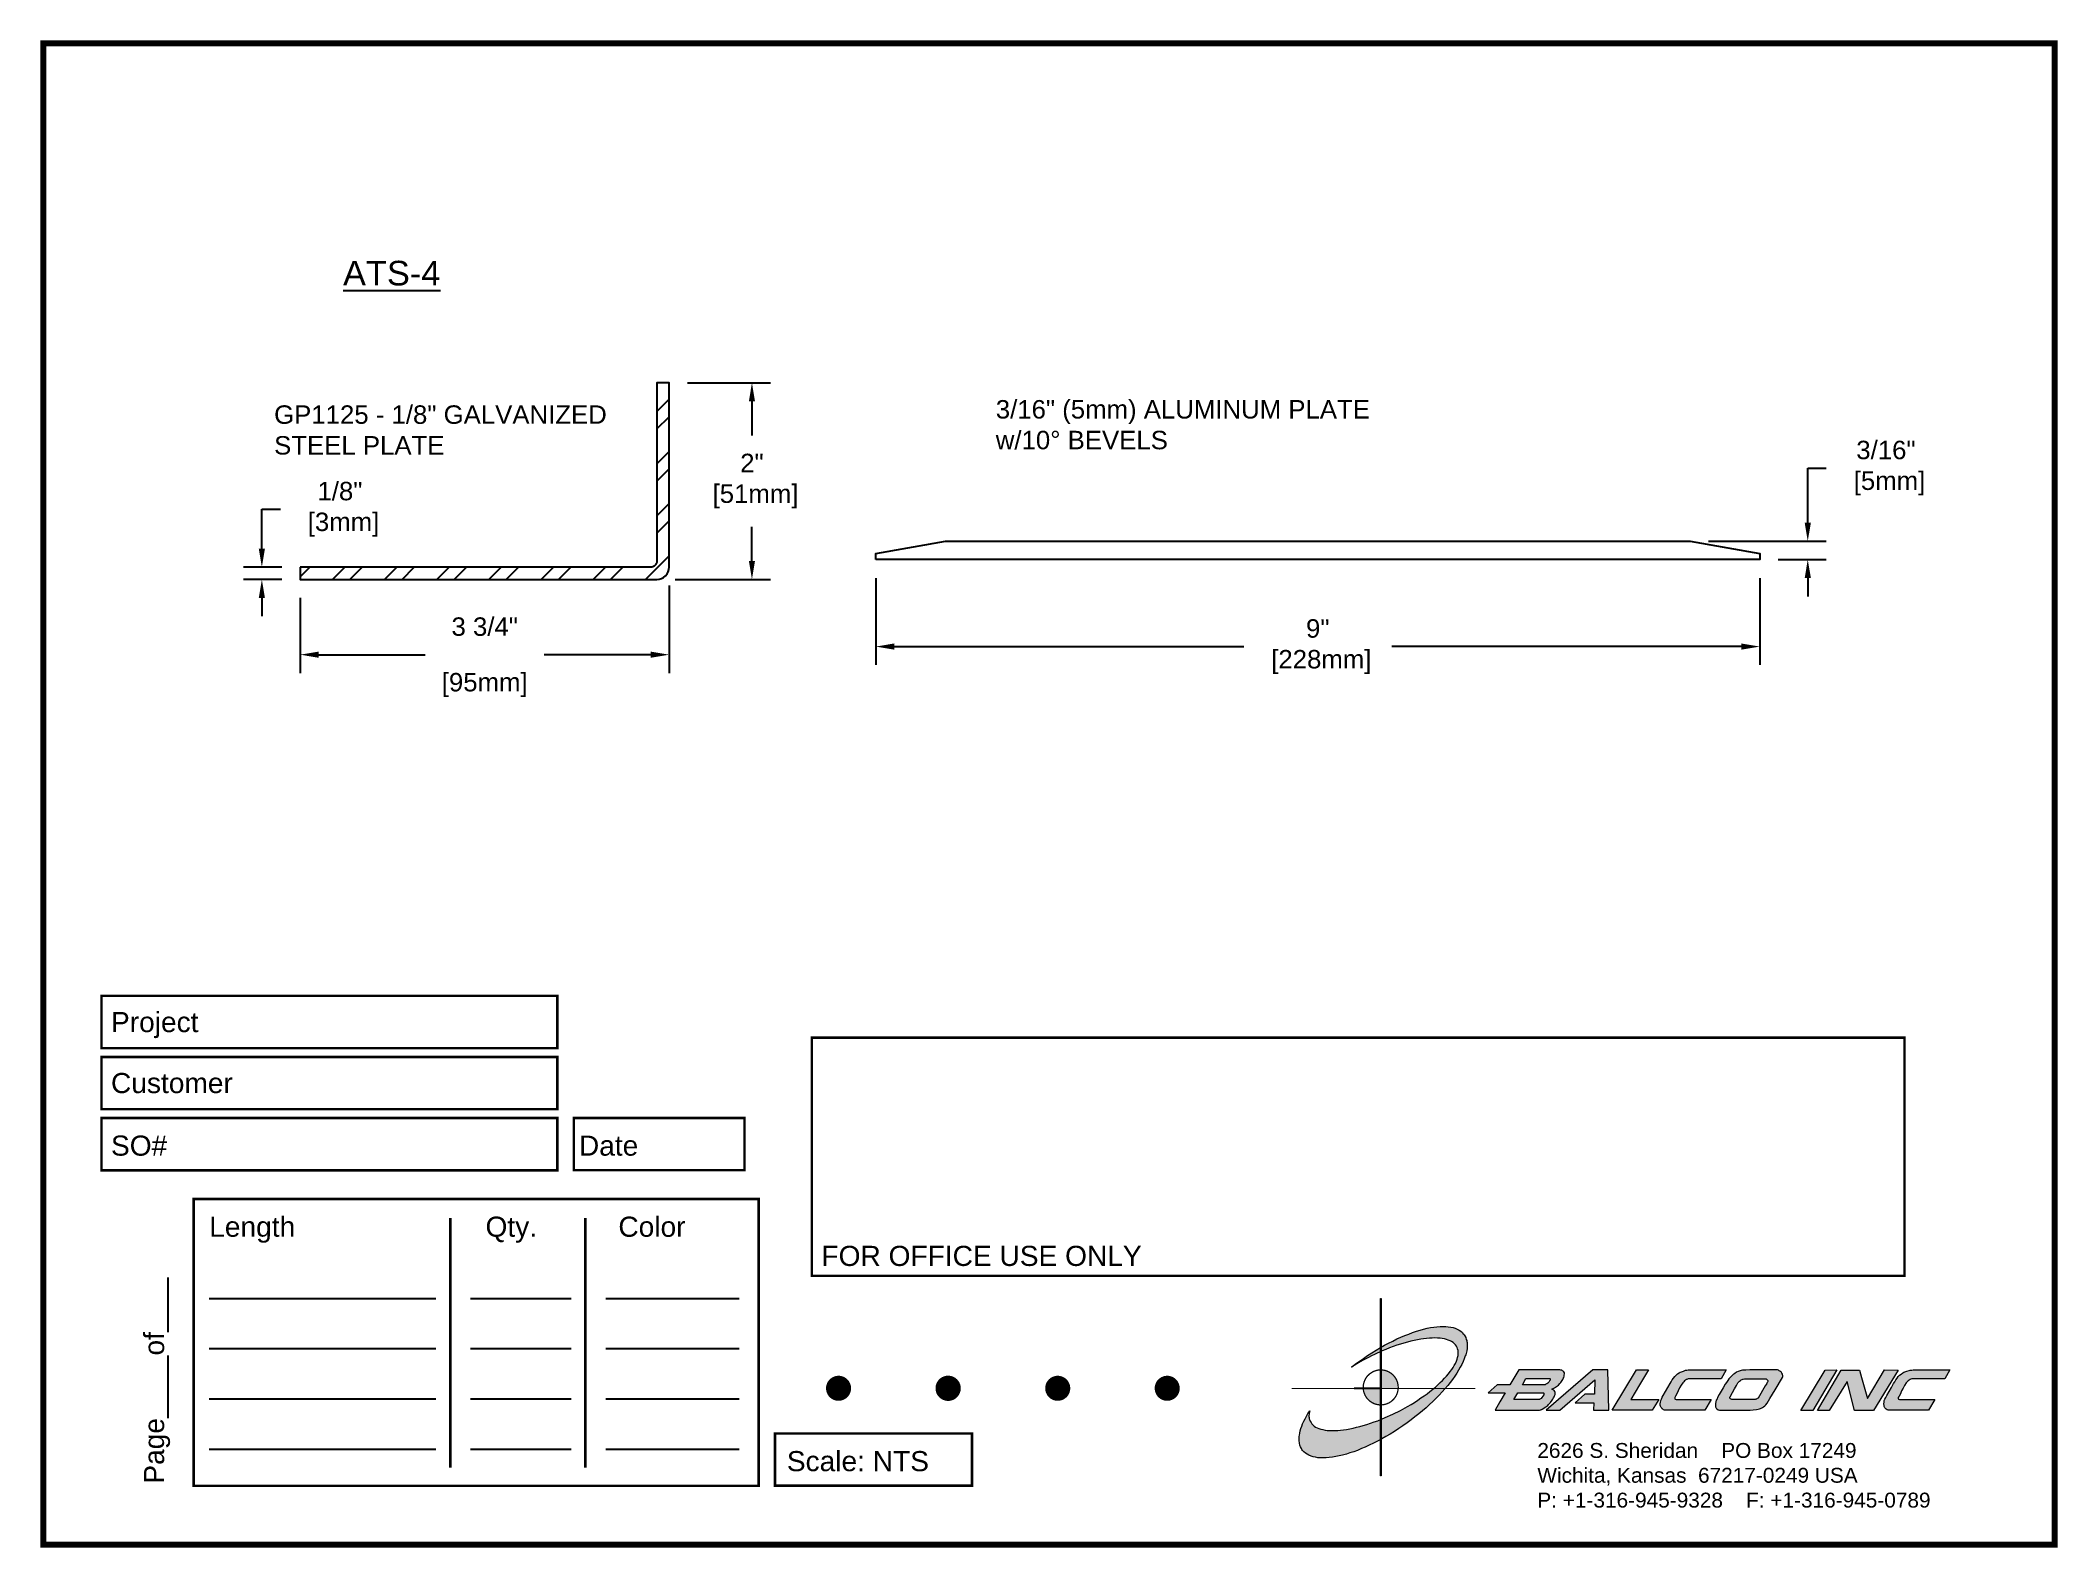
# Paper-space layout 'Breakout' of a CAD drawing. Header units: inches. Extents: x 0 to 10, y 0 to 7.5.
# The model-space entities are those that its viewports show. They can reach past a viewport. Long polylines and large blocks are cut down to what shows.
import ezdxf

# ---------------------------------------------------------------- set-up
doc = ezdxf.new("R2010")
doc.units = ezdxf.units.IN
doc.header["$MEASUREMENT"] = 0
for name, color, linetype in [('Border', 7, 'Continuous'), ('Dimensions', 3, 'Continuous'), ('Metals', 7, 'Continuous'), ('Text', 2, 'Continuous')]:
    doc.layers.add(name, color=color, linetype=linetype)
doc.styles.add('Arial', font='arial.ttf')
doc.dimstyles.new('Arial', dxfattribs={"dimtxt": 0.1875, "dimasz": 0.1875, "dimexe": 0.1875, "dimexo": 0.1875, "dimgap": 0.1875, "dimtad": 0, "dimtih": 1, "dimtoh": 1, "dimdec": 4, "dimzin": 0, "dimdsep": 46, "dimlunit": 4, "dimtxsty": 'Arial', "dimcen": 0.1875, "dimadec": 0, "dimazin": 0, "dimtfac": 1, "dimtdec": 4, "dimtofl": 0, "dimtmove": 0, "dimatfit": 3, "dimfxl": 0, "dimfrac": 2, "dimtolj": 1, "dimtzin": 0, "dimarcsym": 0})

# ---------------------------------------------------------------- blocks, each defined once
blk = doc.blocks.new('CADlogo')
h = blk.add_hatch(color=256)
h.paths.add_polyline_path([(0.918, 1.81), (0.909, 1.81), (0.909, 1.322), (0.918, 1.327)])
h.paths.add_polyline_path([(0.918, 1.285), (0.909, 1.281), (0.909, 1.1), (0.918, 1.1)])
h.paths.add_polyline_path([(0.918, 0.917), (0.909, 0.917), (0.909, 0.762), (0.909, 0.753), (0.91, 0.753), (0.918, 0.753)])
h.paths.add_polyline_path([(0.918, 1.091), (0.918, 1.1), (0.91, 1.1), (0.909, 1.1), (0.909, 0.917), (0.918, 0.917), (0.918, 0.919), (0.915, 0.919)])
h.paths.add_polyline_path([(0.918, 0.412), (0.909, 0.407), (0.909, 0.049), (0.918, 0.049)])
h.paths.add_polyline_path([(0.918, 0.753), (0.909, 0.753), (0.909, 0.606), (0.918, 0.609)])
h.paths.add_polyline_path([(0.918, 0.609), (0.909, 0.606), (0.909, 0.407), (0.918, 0.412)])
h.paths.add_polyline_path([(0.918, 1.327), (0.909, 1.322), (0.909, 1.281), (0.918, 1.285)])
h = blk.add_hatch(color=175)
h.paths.add_polyline_path([(0.574, 0.51), (0.543, 0.506), (0.514, 0.502), (0.487, 0.499), (0.459, 0.499), (0.432, 0.497), (0.406, 0.499), (0.382, 0.5), (0.36, 0.502), (0.338, 0.508), (0.318, 0.511), (0.298, 0.519), (0.282, 0.526), (0.265, 0.533), (0.252, 0.543), (0.24, 0.553), (0.234, 0.559), (0.229, 0.564), (0.22, 0.577), (0.212, 0.592), (0.205, 0.607), (0.203, 0.616), (0.201, 0.627), (0.199, 0.643), (0.201, 0.66), (0.201, 0.671), (0.205, 0.682), (0.207, 0.694), (0.19, 0.667), (0.176, 0.641), (0.161, 0.616), (0.148, 0.59), (0.137, 0.566), (0.128, 0.543), (0.119, 0.519), (0.113, 0.495), (0.108, 0.473), (0.104, 0.451), (0.103, 0.44), (0.103, 0.429), (0.101, 0.409), (0.103, 0.391), (0.104, 0.38), (0.106, 0.371), (0.11, 0.352), (0.115, 0.336), (0.124, 0.318), (0.13, 0.31), (0.135, 0.301), (0.143, 0.294), (0.15, 0.286), (0.165, 0.274), (0.181, 0.263), (0.199, 0.254), (0.22, 0.244), (0.242, 0.237), (0.263, 0.232), (0.289, 0.228), (0.315, 0.226), (0.342, 0.226), (0.371, 0.226), (0.402, 0.23), (0.434, 0.233), (0.467, 0.239), (0.499, 0.246), (0.534, 0.254), (0.571, 0.263), (0.606, 0.275), (0.644, 0.286), (0.682, 0.301), (0.721, 0.318), (0.759, 0.334), (0.799, 0.352), (0.841, 0.371), (0.882, 0.393), (0.909, 0.407), (0.909, 0.606), (0.884, 0.596), (0.847, 0.583), (0.81, 0.57), (0.774, 0.559), (0.739, 0.548), (0.704, 0.537), (0.671, 0.53), (0.638, 0.522), (0.606, 0.515)])
h.paths.add_polyline_path([(1.18, 0.738), (1.109, 0.698), (1.034, 0.661), (0.957, 0.627), (0.918, 0.609), (0.918, 0.412), (0.924, 0.414), (0.964, 0.438), (1.006, 0.462), (1.05, 0.489), (1.092, 0.517), (1.134, 0.544), (1.174, 0.574), (1.215, 0.603), (1.253, 0.634), (1.291, 0.663), (1.328, 0.694), (1.365, 0.725), (1.399, 0.757), (1.432, 0.788), (1.463, 0.819), (1.494, 0.85), (1.524, 0.883), (1.554, 0.917), (1.44, 0.917), (1.429, 0.908), (1.401, 0.886), (1.374, 0.864), (1.343, 0.842), (1.312, 0.822), (1.28, 0.8), (1.248, 0.778), (1.215, 0.758)])
h.paths.add_polyline_path([(1.769, 1.382), (1.767, 1.393), (1.763, 1.404), (1.758, 1.422), (1.749, 1.441), (1.743, 1.45), (1.738, 1.457), (1.73, 1.464), (1.725, 1.472), (1.709, 1.485), (1.692, 1.496), (1.674, 1.506), (1.654, 1.514), (1.632, 1.521), (1.61, 1.527), (1.584, 1.53), (1.559, 1.532), (1.531, 1.532), (1.502, 1.532), (1.471, 1.53), (1.44, 1.527), (1.407, 1.521), (1.374, 1.514), (1.339, 1.505), (1.304, 1.496), (1.268, 1.485), (1.229, 1.472), (1.191, 1.457), (1.152, 1.442), (1.114, 1.426), (1.074, 1.408), (1.034, 1.388), (0.991, 1.367), (0.951, 1.346), (0.918, 1.327), (0.918, 1.285), (0.926, 1.289), (0.964, 1.305), (1.001, 1.32), (1.037, 1.333), (1.074, 1.346), (1.109, 1.356), (1.143, 1.367), (1.178, 1.378), (1.213, 1.386), (1.246, 1.393), (1.277, 1.4), (1.31, 1.406), (1.339, 1.41), (1.368, 1.413), (1.398, 1.417), (1.425, 1.417), (1.452, 1.419), (1.476, 1.417), (1.502, 1.415), (1.524, 1.413), (1.546, 1.408), (1.566, 1.404), (1.584, 1.397), (1.602, 1.389), (1.617, 1.382), (1.632, 1.373), (1.644, 1.362), (1.65, 1.356), (1.655, 1.351), (1.665, 1.338), (1.672, 1.325), (1.677, 1.309), (1.681, 1.294), (1.683, 1.278), (1.683, 1.261), (1.683, 1.252), (1.681, 1.243), (1.677, 1.225), (1.672, 1.207), (1.665, 1.186), (1.655, 1.166), (1.644, 1.146), (1.632, 1.126), (1.619, 1.106), (1.602, 1.084), (1.586, 1.062), (1.568, 1.04), (1.548, 1.018), (1.527, 0.996), (1.504, 0.974), (1.48, 0.952), (1.456, 0.93), (1.44, 0.917), (1.554, 0.917), (1.579, 0.945), (1.602, 0.976), (1.626, 1.007), (1.648, 1.038), (1.668, 1.067), (1.687, 1.097), (1.703, 1.128), (1.719, 1.155), (1.732, 1.185), (1.743, 1.212), (1.752, 1.239), (1.758, 1.252), (1.762, 1.265), (1.767, 1.291), (1.771, 1.314), (1.771, 1.327), (1.773, 1.338), (1.771, 1.362), (1.771, 1.373)])
h.paths.add_polyline_path([(0.867, 1.296), (0.825, 1.271), (0.781, 1.243), (0.741, 1.214), (0.701, 1.186), (0.66, 1.157), (0.622, 1.128), (0.675, 1.161), (0.732, 1.194), (0.79, 1.225), (0.82, 1.239), (0.851, 1.254), (0.909, 1.281), (0.909, 1.322)])
h = blk.add_hatch(color=256)
h.paths.add_polyline_path([(1.074, 0.991), (1.07, 1.001), (1.065, 1.011), (1.059, 1.021), (1.053, 1.03), (1.046, 1.038), (1.039, 1.047), (1.031, 1.054), (1.022, 1.062), (1.014, 1.068), (1.004, 1.074), (0.995, 1.08), (0.985, 1.085), (0.975, 1.089), (0.964, 1.093), (0.954, 1.096), (0.943, 1.098), (0.932, 1.099), (0.921, 1.1), (0.918, 1.1), (0.918, 0.917), (0.94, 0.917), (1.086, 0.917), (1.087, 0.927), (1.086, 0.938), (1.085, 0.949), (1.083, 0.96), (1.081, 0.97), (1.078, 0.981)])
h.paths.add_polyline_path([(0.909, 0.917), (0.739, 0.917), (0.74, 0.91), (0.741, 0.899), (0.743, 0.888), (0.746, 0.878), (0.75, 0.867), (0.754, 0.857), (0.758, 0.847), (0.764, 0.837), (0.77, 0.828), (0.776, 0.819), (0.783, 0.811), (0.791, 0.803), (0.799, 0.795), (0.808, 0.788), (0.817, 0.782), (0.826, 0.776), (0.836, 0.771), (0.846, 0.766), (0.856, 0.762), (0.867, 0.759), (0.877, 0.757), (0.888, 0.755), (0.899, 0.753), (0.909, 0.753)])
h.paths.add_polyline_path([(0.918, 1.1), (0.91, 1.1), (0.909, 1.1), (0.909, 0.917), (0.918, 0.917)])
h = blk.add_hatch(color=256)
h.paths.add_polyline_path([(2.148, 0.874), (2.098, 0.784), (2.049, 0.7), (2.484, 0.7), (2.491, 0.702), (2.501, 0.703), (2.508, 0.705), (2.512, 0.707), (2.517, 0.711), (2.532, 0.72), (2.546, 0.729), (2.554, 0.735), (2.563, 0.74), (2.572, 0.747), (2.581, 0.757), (2.59, 0.768), (2.599, 0.777), (2.616, 0.799), (2.623, 0.811), (2.63, 0.822), (2.636, 0.833), (2.641, 0.844), (2.645, 0.855), (2.647, 0.864), (2.647, 0.879), (2.645, 0.883), (2.641, 0.886), (2.638, 0.892), (2.629, 0.899), (2.619, 0.905), (2.612, 0.91), (2.64, 0.921), (2.658, 0.936), (2.669, 0.943), (2.678, 0.95), (2.694, 0.967), (2.702, 0.976), (2.709, 0.985), (2.716, 0.994), (2.722, 1.005), (2.727, 1.014), (2.731, 1.025), (2.735, 1.038), (2.736, 1.049), (2.738, 1.062), (2.738, 1.073), (2.733, 1.082), (2.727, 1.088), (2.72, 1.093), (2.713, 1.097), (2.704, 1.099), (2.694, 1.1), (2.685, 1.102), (2.674, 1.102), (2.285, 1.102), (2.195, 0.952), (2.069, 0.952), (1.981, 0.874)])
h.paths.add_polyline_path([(2.274, 0.874), (2.53, 0.874), (2.534, 0.865), (2.532, 0.852), (2.524, 0.841), (2.515, 0.828), (2.505, 0.815), (2.493, 0.81), (2.49, 0.808), (2.235, 0.808)], flags=16)
h.paths.add_polyline_path([(2.321, 0.952), (2.356, 1.014), (2.587, 1.014), (2.592, 1.014), (2.597, 1.014), (2.597, 1.003), (2.59, 0.991), (2.583, 0.98), (2.569, 0.966), (2.555, 0.958), (2.546, 0.952), (2.535, 0.952)], flags=16)
h.paths.add_polyline_path([(3.04, 1.002), (3.036, 0.859), (2.941, 0.859), (2.844, 0.773), (3.031, 0.773), (3.027, 0.7), (3.181, 0.7), (3.168, 1.102), (3.02, 1.102), (2.557, 0.7), (2.694, 0.7)])
h.paths.add_polyline_path([(3.214, 0.7), (3.611, 0.7), (3.675, 0.808), (3.397, 0.808), (3.441, 0.881), (3.483, 0.952), (3.574, 1.102), (3.454, 1.102)])
h.paths.add_polyline_path([(3.788, 0.965), (3.766, 0.927), (3.743, 0.885), (3.721, 0.846), (3.71, 0.83), (3.702, 0.811), (3.697, 0.795), (3.693, 0.778), (3.691, 0.769), (3.691, 0.76), (3.691, 0.749), (3.693, 0.74), (3.7, 0.727), (3.708, 0.716), (3.711, 0.714), (3.724, 0.705), (3.733, 0.702), (3.744, 0.702), (3.757, 0.7), (3.774, 0.7), (4.134, 0.7), (4.196, 0.808), (3.854, 0.808), (3.841, 0.808), (3.833, 0.816), (3.836, 0.826), (3.843, 0.841), (3.856, 0.864), (3.869, 0.892), (3.883, 0.921), (3.898, 0.949), (3.914, 0.972), (3.924, 0.983), (3.931, 0.992), (3.943, 1.002), (3.954, 1.008), (3.969, 1.011), (4.297, 1.011), (4.346, 1.102), (4.238, 1.102), (4.15, 1.102), (4.075, 1.1), (3.997, 1.102), (3.982, 1.1), (3.968, 1.1), (3.955, 1.099), (3.942, 1.097), (3.92, 1.089), (3.9, 1.082), (3.889, 1.078), (3.88, 1.073), (3.863, 1.062), (3.849, 1.049), (3.834, 1.035), (3.821, 1.018), (3.81, 1.002), (3.799, 0.983)])
h.paths.add_polyline_path([(4.509, 1.097), (4.496, 1.095), (4.485, 1.093), (4.476, 1.089), (4.465, 1.086), (4.447, 1.077), (4.43, 1.066), (4.421, 1.06), (4.414, 1.055), (4.399, 1.04), (4.386, 1.025), (4.372, 1.011), (4.361, 0.994), (4.35, 0.976), (4.337, 0.96), (4.317, 0.923), (4.297, 0.888), (4.275, 0.855), (4.26, 0.828), (4.255, 0.813), (4.247, 0.799), (4.244, 0.784), (4.242, 0.777), (4.24, 0.769), (4.238, 0.753), (4.238, 0.735), (4.246, 0.722), (4.251, 0.714), (4.253, 0.713), (4.257, 0.711), (4.262, 0.705), (4.269, 0.703), (4.278, 0.702), (4.289, 0.7), (4.564, 0.7), (4.571, 0.7), (4.584, 0.702), (4.613, 0.703), (4.648, 0.707), (4.664, 0.709), (4.677, 0.713), (4.686, 0.716), (4.694, 0.722), (4.705, 0.727), (4.717, 0.735), (4.73, 0.744), (4.741, 0.755), (4.752, 0.769), (4.781, 0.815), (4.833, 0.903), (4.906, 1.025), (4.908, 1.035), (4.908, 1.046), (4.906, 1.051), (4.906, 1.057), (4.9, 1.069), (4.893, 1.08), (4.889, 1.082), (4.888, 1.086), (4.88, 1.089), (4.873, 1.093), (4.866, 1.097), (4.856, 1.1), (4.846, 1.1), (4.844, 1.1), (4.73, 1.1), (4.626, 1.1), (4.58, 1.1), (4.542, 1.099), (4.524, 1.099)])
h.paths.add_polyline_path([(4.527, 1.011), (4.54, 1.011), (4.745, 1.011), (4.752, 1.003), (4.758, 0.998), (4.758, 0.985), (4.756, 0.98), (4.754, 0.974), (4.749, 0.965), (4.743, 0.956), (4.734, 0.941), (4.663, 0.821), (4.648, 0.812), (4.639, 0.81), (4.633, 0.808), (4.622, 0.808), (4.61, 0.808), (4.416, 0.808), (4.398, 0.808), (4.39, 0.813), (4.387, 0.813), (4.385, 0.819), (4.378, 0.825), (4.385, 0.832), (4.408, 0.877), (4.428, 0.914), (4.447, 0.945), (4.454, 0.96), (4.461, 0.971), (4.474, 0.986), (4.487, 0.996), (4.496, 1.002), (4.508, 1.009), (4.516, 1.009)], flags=16)
h.paths.add_polyline_path([(5.089, 0.698), (5.206, 0.698), (5.445, 1.1), (5.33, 1.099)])
h.paths.add_polyline_path([(5.489, 1.099), (5.252, 0.698), (5.37, 0.698), (5.548, 0.987), (5.621, 0.698), (5.811, 0.698), (6.055, 1.099), (5.919, 1.1), (5.749, 0.817), (5.709, 0.954), (5.691, 1.024), (5.672, 1.099)])
h.paths.add_polyline_path([(6.086, 1.06), (6.069, 1.047), (6.056, 1.035), (6.044, 1.018), (6.031, 1.002), (6.02, 0.983), (6.009, 0.965), (5.987, 0.925), (5.965, 0.885), (5.941, 0.846), (5.932, 0.828), (5.923, 0.811), (5.917, 0.795), (5.914, 0.778), (5.912, 0.769), (5.912, 0.758), (5.914, 0.749), (5.916, 0.738), (5.921, 0.725), (5.928, 0.716), (5.936, 0.709), (5.945, 0.705), (5.954, 0.702), (5.965, 0.7), (5.98, 0.7), (5.994, 0.7), (6.355, 0.7), (6.419, 0.806), (6.073, 0.806), (6.056, 0.811), (6.056, 0.821), (6.056, 0.826), (6.064, 0.841), (6.077, 0.864), (6.089, 0.892), (6.104, 0.919), (6.119, 0.947), (6.135, 0.972), (6.144, 0.983), (6.153, 0.992), (6.163, 1), (6.166, 1.003), (6.172, 1.005), (6.178, 1.008), (6.19, 1.011), (6.517, 1.011), (6.569, 1.1), (6.459, 1.102), (6.373, 1.1), (6.296, 1.1), (6.217, 1.1), (6.203, 1.1), (6.19, 1.099), (6.175, 1.099), (6.164, 1.095), (6.141, 1.089), (6.12, 1.082), (6.111, 1.077), (6.102, 1.073)])
blk.add_hatch(color=256).paths.add_polyline_path([(0.918, 0.609), (0.909, 0.606), (0.909, 0.407), (0.918, 0.412)])
for q in [(0.65, 0.917), (0.909, 0.648)]:
    blk.add_line((0.909, 0.917), q)
at = {"color": 7, "lineweight": 0}
for points in [[(0.909, 1.81), (0.918, 1.81), (0.918, 0.049), (0.909, 0.049), (0.909, 1.81)], [(2.738, 1.073), (2.733, 1.082), (2.727, 1.088), (2.72, 1.093), (2.713, 1.097), (2.704, 1.099), (2.694, 1.1), (2.685, 1.102), (2.674, 1.102), (2.285, 1.102), (2.195, 0.952), (2.069, 0.952), (1.981, 0.874), (2.148, 0.874), (2.098, 0.784), (2.049, 0.7), (2.484, 0.7), (2.491, 0.702), (2.501, 0.703), (2.508, 0.705), (2.512, 0.707), (2.517, 0.711), (2.532, 0.72), (2.546, 0.729), (2.554, 0.735), (2.563, 0.74), (2.572, 0.747), (2.581, 0.757), (2.59, 0.768), (2.599, 0.777), (2.616, 0.799), (2.623, 0.811), (2.63, 0.822), (2.636, 0.833), (2.641, 0.844), (2.645, 0.855), (2.647, 0.864), (2.647, 0.874), (2.647, 0.879), (2.645, 0.883), (2.641, 0.886), (2.638, 0.892), (2.629, 0.899), (2.619, 0.905), (2.612, 0.91), (2.64, 0.921), (2.658, 0.936), (2.669, 0.943), (2.678, 0.95), (2.694, 0.967), (2.702, 0.976), (2.709, 0.985), (2.716, 0.994), (2.722, 1.005), (2.727, 1.014), (2.731, 1.025), (2.735, 1.038), (2.736, 1.049), (2.738, 1.062), (2.738, 1.073), (2.738, 1.073)], [(2.587, 0.985), (2.583, 0.98), (2.572, 0.969), (2.565, 0.963), (2.555, 0.958), (2.546, 0.952), (2.535, 0.952), (2.321, 0.952), (2.356, 1.014), (2.587, 1.014), (2.592, 1.014), (2.594, 1.014), (2.596, 1.013), (2.597, 1.011), (2.597, 1.005), (2.596, 1), (2.59, 0.991), (2.587, 0.985), (2.587, 0.985)], [(3.027, 0.7), (3.181, 0.7), (3.168, 1.102), (3.02, 1.102), (2.557, 0.7), (2.694, 0.7), (3.04, 1.002), (3.036, 0.859), (3.038, 0.859), (2.941, 0.859), (2.844, 0.773), (3.031, 0.773), (3.027, 0.7), (3.027, 0.7)], [(3.214, 0.7), (3.454, 1.102), (3.574, 1.102), (3.483, 0.952), (3.441, 0.881), (3.397, 0.808), (3.675, 0.808), (3.611, 0.7), (3.214, 0.7), (3.214, 0.7)], [(3.969, 1.011), (3.96, 1.009), (3.955, 1.007), (3.949, 1.005), (3.946, 1.003), (3.94, 1), (3.931, 0.992), (3.924, 0.983), (3.914, 0.972), (3.898, 0.949), (3.883, 0.921), (3.869, 0.892), (3.856, 0.864), (3.843, 0.841), (3.836, 0.826), (3.834, 0.821), (3.834, 0.817), (3.836, 0.813), (3.839, 0.81), (3.847, 0.808), (3.854, 0.808), (4.196, 0.808), (4.134, 0.7), (3.774, 0.7), (3.757, 0.7), (3.744, 0.702), (3.733, 0.702), (3.724, 0.705), (3.715, 0.711), (3.711, 0.713), (3.708, 0.716), (3.7, 0.727), (3.693, 0.74), (3.691, 0.749), (3.691, 0.76), (3.691, 0.769), (3.693, 0.778), (3.697, 0.795), (3.702, 0.811), (3.71, 0.83), (3.721, 0.846), (3.743, 0.885), (3.766, 0.927), (3.788, 0.965), (3.799, 0.983), (3.81, 1.002), (3.821, 1.018), (3.834, 1.035), (3.849, 1.049), (3.863, 1.062), (3.88, 1.073), (3.889, 1.078), (3.9, 1.082), (3.92, 1.089), (3.942, 1.097), (3.955, 1.099), (3.968, 1.1), (3.982, 1.1), (3.997, 1.102), (4.075, 1.1), (4.15, 1.102), (4.238, 1.102), (4.346, 1.102), (4.297, 1.011), (3.969, 1.011), (3.969, 1.011)], [(4.846, 1.1), (4.844, 1.1), (4.73, 1.1), (4.626, 1.1), (4.58, 1.1), (4.542, 1.099), (4.524, 1.099), (4.509, 1.097), (4.496, 1.095), (4.485, 1.093), (4.476, 1.089), (4.465, 1.086), (4.447, 1.077), (4.43, 1.066), (4.421, 1.06), (4.414, 1.055), (4.399, 1.04), (4.386, 1.025), (4.372, 1.011), (4.361, 0.994), (4.35, 0.976), (4.337, 0.96), (4.317, 0.923), (4.297, 0.888), (4.275, 0.855), (4.26, 0.828), (4.255, 0.813), (4.247, 0.799), (4.244, 0.784), (4.242, 0.777), (4.24, 0.769), (4.238, 0.753), (4.238, 0.735), (4.246, 0.722), (4.251, 0.714), (4.253, 0.713), (4.257, 0.711), (4.262, 0.705), (4.269, 0.703), (4.278, 0.702), (4.289, 0.7), (4.564, 0.7), (4.571, 0.7), (4.584, 0.702), (4.613, 0.703), (4.648, 0.707), (4.664, 0.709), (4.677, 0.713), (4.686, 0.716), (4.694, 0.722), (4.705, 0.727), (4.717, 0.735), (4.73, 0.744), (4.741, 0.755), (4.752, 0.769), (4.781, 0.815), (4.833, 0.903), (4.906, 1.025), (4.908, 1.035), (4.908, 1.046), (4.906, 1.051), (4.906, 1.057), (4.9, 1.069), (4.897, 1.075), (4.893, 1.08), (4.889, 1.082), (4.888, 1.086), (4.88, 1.089), (4.873, 1.093), (4.866, 1.097), (4.856, 1.1), (4.846, 1.1), (4.846, 1.1)], [(4.734, 0.941), (4.663, 0.821), (4.653, 0.815), (4.646, 0.811), (4.639, 0.81), (4.633, 0.808), (4.622, 0.808), (4.61, 0.808), (4.416, 0.808), (4.403, 0.808), (4.396, 0.81), (4.39, 0.813), (4.388, 0.813), (4.386, 0.815), (4.385, 0.819), (4.383, 0.821), (4.383, 0.826), (4.383, 0.83), (4.385, 0.832), (4.408, 0.877), (4.428, 0.914), (4.447, 0.945), (4.454, 0.96), (4.461, 0.971), (4.471, 0.982), (4.478, 0.989), (4.487, 0.996), (4.496, 1.002), (4.505, 1.007), (4.511, 1.009), (4.516, 1.009), (4.527, 1.011), (4.54, 1.011), (4.743, 1.011), (4.749, 1.007), (4.752, 1.003), (4.756, 1), (4.758, 0.994), (4.758, 0.985), (4.756, 0.98), (4.754, 0.974), (4.749, 0.965), (4.743, 0.956), (4.734, 0.941), (4.734, 0.941)], [(5.089, 0.698), (5.33, 1.099), (5.445, 1.1), (5.206, 0.698), (5.091, 0.698), (5.089, 0.698), (5.089, 0.698)], [(5.811, 0.698), (5.621, 0.698), (5.548, 0.987), (5.37, 0.698), (5.252, 0.698), (5.489, 1.099), (5.672, 1.099), (5.691, 1.024), (5.709, 0.954), (5.749, 0.817), (5.919, 1.1), (6.055, 1.099), (5.811, 0.698), (5.811, 0.698)], [(6.19, 1.011), (6.181, 1.009), (6.175, 1.007), (6.172, 1.005), (6.166, 1.003), (6.163, 1), (6.153, 0.992), (6.144, 0.983), (6.135, 0.972), (6.119, 0.947), (6.104, 0.919), (6.089, 0.892), (6.077, 0.864), (6.064, 0.841), (6.056, 0.826), (6.056, 0.821), (6.056, 0.815), (6.058, 0.811), (6.062, 0.81), (6.067, 0.808), (6.077, 0.806), (6.419, 0.806), (6.355, 0.7), (5.994, 0.7), (5.98, 0.7), (5.965, 0.7), (5.954, 0.702), (5.945, 0.705), (5.936, 0.709), (5.932, 0.713), (5.928, 0.716), (5.921, 0.725), (5.916, 0.738), (5.914, 0.749), (5.912, 0.758), (5.912, 0.769), (5.914, 0.778), (5.917, 0.795), (5.923, 0.811), (5.932, 0.828), (5.941, 0.846), (5.965, 0.885), (5.987, 0.925), (6.009, 0.965), (6.02, 0.983), (6.031, 1.002), (6.044, 1.018), (6.056, 1.035), (6.069, 1.047), (6.086, 1.06), (6.102, 1.073), (6.111, 1.077), (6.12, 1.082), (6.141, 1.089), (6.164, 1.095), (6.175, 1.099), (6.19, 1.099), (6.203, 1.1), (6.217, 1.1), (6.296, 1.1), (6.373, 1.1), (6.459, 1.102), (6.569, 1.1), (6.517, 1.011), (6.19, 1.011), (6.19, 1.011)], [(2.484, 0.808), (2.235, 0.808), (2.274, 0.874), (2.524, 0.874), (2.53, 0.872), (2.532, 0.87), (2.533, 0.866), (2.533, 0.863), (2.532, 0.852), (2.524, 0.841), (2.515, 0.828), (2.506, 0.817), (2.501, 0.813), (2.493, 0.81), (2.49, 0.808), (2.486, 0.808), (2.484, 0.808), (2.484, 0.808)]]:
    blk.add_lwpolyline(points, dxfattribs=at)
at = {"color": 175, "lineweight": 0}
blk.add_lwpolyline([(1.758, 1.422), (1.763, 1.404), (1.767, 1.393), (1.769, 1.382), (1.771, 1.373), (1.771, 1.362), (1.773, 1.338), (1.771, 1.327), (1.771, 1.314), (1.767, 1.291), (1.762, 1.265), (1.758, 1.252), (1.752, 1.239), (1.743, 1.212), (1.732, 1.185), (1.719, 1.155), (1.703, 1.128), (1.687, 1.097), (1.668, 1.067), (1.648, 1.038), (1.626, 1.007), (1.602, 0.976), (1.579, 0.945), (1.551, 0.914), (1.524, 0.883), (1.494, 0.85), (1.463, 0.819), (1.432, 0.788), (1.399, 0.757), (1.365, 0.725), (1.328, 0.694), (1.291, 0.663), (1.253, 0.634), (1.215, 0.603), (1.174, 0.574), (1.134, 0.544), (1.092, 0.517), (1.05, 0.489), (1.006, 0.462), (0.964, 0.438), (0.924, 0.414), (0.882, 0.393), (0.841, 0.371), (0.799, 0.352), (0.759, 0.334), (0.721, 0.318), (0.682, 0.301), (0.644, 0.286), (0.606, 0.275), (0.571, 0.263), (0.534, 0.254), (0.499, 0.246), (0.467, 0.239), (0.434, 0.233), (0.402, 0.23), (0.371, 0.226), (0.342, 0.226), (0.315, 0.226), (0.289, 0.228), (0.263, 0.232), (0.242, 0.237), (0.22, 0.244), (0.199, 0.254), (0.181, 0.263), (0.165, 0.274), (0.15, 0.286), (0.143, 0.294), (0.135, 0.301), (0.13, 0.31), (0.124, 0.318), (0.115, 0.336), (0.11, 0.352), (0.106, 0.371), (0.104, 0.38), (0.103, 0.391), (0.101, 0.409), (0.103, 0.429), (0.103, 0.44), (0.104, 0.451), (0.108, 0.473), (0.113, 0.495), (0.119, 0.519), (0.128, 0.543), (0.137, 0.566), (0.148, 0.59), (0.161, 0.616), (0.176, 0.641), (0.19, 0.667), (0.207, 0.694), (0.205, 0.682), (0.201, 0.671), (0.201, 0.66), (0.199, 0.649), (0.199, 0.638), (0.201, 0.627), (0.203, 0.616), (0.205, 0.607), (0.212, 0.592), (0.22, 0.577), (0.229, 0.564), (0.234, 0.559), (0.24, 0.553), (0.252, 0.543), (0.265, 0.533), (0.282, 0.526), (0.298, 0.519), (0.318, 0.511), (0.338, 0.508), (0.36, 0.502), (0.382, 0.5), (0.406, 0.499), (0.432, 0.497), (0.459, 0.499), (0.487, 0.499), (0.514, 0.502), (0.543, 0.506), (0.574, 0.51), (0.606, 0.515), (0.638, 0.522), (0.671, 0.53), (0.704, 0.537), (0.739, 0.548), (0.774, 0.559), (0.81, 0.57), (0.847, 0.583), (0.884, 0.596), (0.92, 0.61), (0.957, 0.627), (1.034, 0.661), (1.109, 0.698), (1.18, 0.738), (1.215, 0.758), (1.248, 0.778), (1.28, 0.8), (1.312, 0.822), (1.343, 0.842), (1.374, 0.864), (1.401, 0.886), (1.429, 0.908), (1.456, 0.93), (1.48, 0.952), (1.504, 0.974), (1.527, 0.996), (1.548, 1.018), (1.568, 1.04), (1.586, 1.062), (1.602, 1.084), (1.619, 1.106), (1.632, 1.126), (1.644, 1.146), (1.655, 1.166), (1.665, 1.186), (1.672, 1.207), (1.677, 1.225), (1.681, 1.243), (1.683, 1.252), (1.683, 1.261), (1.683, 1.278), (1.681, 1.294), (1.677, 1.309), (1.672, 1.325), (1.665, 1.338), (1.655, 1.351), (1.65, 1.356), (1.644, 1.362), (1.632, 1.373), (1.617, 1.382), (1.602, 1.389), (1.584, 1.397), (1.566, 1.404), (1.546, 1.408), (1.524, 1.413), (1.502, 1.415), (1.476, 1.417), (1.452, 1.419), (1.425, 1.417), (1.398, 1.417), (1.368, 1.413), (1.339, 1.41), (1.31, 1.406), (1.277, 1.4), (1.246, 1.393), (1.213, 1.386), (1.178, 1.378), (1.143, 1.367), (1.109, 1.356), (1.074, 1.346), (1.037, 1.333), (1.001, 1.32), (0.964, 1.305), (0.926, 1.289), (0.851, 1.254), (0.82, 1.239), (0.79, 1.225), (0.732, 1.194), (0.675, 1.161), (0.622, 1.128), (0.66, 1.157), (0.701, 1.186), (0.741, 1.214), (0.781, 1.243), (0.825, 1.271), (0.867, 1.296), (0.909, 1.322), (0.951, 1.346), (0.991, 1.367), (1.034, 1.388), (1.074, 1.408), (1.114, 1.426), (1.152, 1.442), (1.191, 1.457), (1.229, 1.472), (1.268, 1.485), (1.304, 1.496), (1.339, 1.505), (1.374, 1.514), (1.407, 1.521), (1.44, 1.527), (1.471, 1.53), (1.502, 1.532), (1.531, 1.532), (1.559, 1.532), (1.584, 1.53), (1.61, 1.527), (1.632, 1.521), (1.654, 1.514), (1.674, 1.506), (1.692, 1.496), (1.709, 1.485), (1.725, 1.472), (1.73, 1.464), (1.738, 1.457), (1.743, 1.45), (1.749, 1.441), (1.758, 1.422), (1.758, 1.422)], dxfattribs=at)
at = {"color": 7, "lineweight": 0, "const_width": 0.0128}
blk.add_lwpolyline([(1.087, 0.927), (1.086, 0.938), (1.085, 0.949), (1.083, 0.96), (1.081, 0.97), (1.078, 0.981), (1.074, 0.991), (1.07, 1.001), (1.065, 1.011), (1.059, 1.021), (1.053, 1.03), (1.046, 1.038), (1.039, 1.047), (1.031, 1.054), (1.022, 1.062), (1.014, 1.068), (1.004, 1.074), (0.995, 1.08), (0.985, 1.085), (0.975, 1.089), (0.964, 1.093), (0.954, 1.096), (0.943, 1.098), (0.932, 1.099), (0.921, 1.1), (0.91, 1.1), (0.899, 1.1), (0.888, 1.099), (0.877, 1.097), (0.867, 1.094), (0.856, 1.091), (0.846, 1.087), (0.836, 1.082), (0.826, 1.077), (0.817, 1.071), (0.808, 1.065), (0.799, 1.058), (0.791, 1.05), (0.783, 1.043), (0.776, 1.034), (0.77, 1.025), (0.764, 1.016), (0.758, 1.006), (0.754, 0.996), (0.75, 0.986), (0.746, 0.976), (0.743, 0.965), (0.741, 0.954), (0.74, 0.943), (0.739, 0.932), (0.739, 0.921), (0.74, 0.91), (0.741, 0.899), (0.743, 0.888), (0.746, 0.878), (0.75, 0.867), (0.754, 0.857), (0.758, 0.847), (0.764, 0.837), (0.77, 0.828), (0.776, 0.819), (0.783, 0.811), (0.791, 0.803), (0.799, 0.795), (0.808, 0.788), (0.817, 0.782), (0.826, 0.776), (0.836, 0.771), (0.846, 0.766), (0.856, 0.762), (0.867, 0.759), (0.877, 0.757), (0.888, 0.755), (0.899, 0.753), (0.91, 0.753), (0.921, 0.753), (0.932, 0.754), (0.943, 0.756), (0.954, 0.758), (0.964, 0.761), (0.975, 0.764), (0.985, 0.769), (0.995, 0.773), (1.004, 0.779), (1.014, 0.785), (1.022, 0.792), (1.031, 0.799), (1.039, 0.807), (1.046, 0.815), (1.053, 0.824), (1.059, 0.833), (1.065, 0.842), (1.07, 0.852), (1.074, 0.862), (1.078, 0.872), (1.081, 0.883), (1.083, 0.894), (1.085, 0.905), (1.086, 0.916), (1.087, 0.927)], dxfattribs=at)
at = {"color": 7, "lineweight": 0}
blk.add_lwpolyline([(1.853, 0.917, 0.0091, 0.0091, 0), (0.029, 0.917, 0.00366, 0.00366, 0), (0.029, 0.917, 0.00366, 0.00366, 0)], format="xyseb", dxfattribs=at)
blk = doc.blocks.new('ACADlogo')
blk.add_blockref('CADlogo', (-0.011, 7.152))
blk = doc.blocks.new('ejcnosingdetailsheet')
at = {"layer": 'Border', "color": 253}
for p, q in [((0.823, 1.224), (1.95, 1.224)), ((2.122, 1.224), (2.622, 1.224)), ((2.794, 1.224), (3.457, 1.224)), ((0.823, 0.974), (1.95, 0.974)), ((2.122, 0.974), (2.622, 0.974)), ((2.794, 0.974), (3.457, 0.974)), ((0.823, 0.724), (1.95, 0.724)), ((2.122, 0.724), (2.622, 0.724)), ((2.794, 0.724), (3.457, 0.724)), ((0.823, 0.474), (1.95, 0.474)), ((2.122, 0.474), (2.622, 0.474)), ((2.794, 0.474), (3.457, 0.474))]:
    blk.add_line(p, q, dxfattribs=at)
at = {"layer": 'Border'}
for points, const_width in [([(0, 7.461), (9.993, 7.461), (9.993, 0), (0, 0)], 0.03), ([(0.289, 2.727), (2.554, 2.727), (2.554, 2.467), (0.289, 2.467)], 0.0125), ([(9.247, 1.336), (3.818, 1.336), (3.818, 2.519), (9.247, 2.519)], 0.0125), ([(0.289, 2.423), (2.554, 2.423), (2.554, 2.164), (0.289, 2.164)], 0.0125), ([(0.289, 2.12), (2.554, 2.12), (2.554, 1.86), (0.289, 1.86)], 0.0125), ([(2.636, 1.861), (2.636, 2.12), (3.484, 2.12), (3.484, 1.861)], 0.0125), ([(3.554, 0.292), (0.747, 0.292), (0.747, 1.718), (3.554, 1.718)], 0.0125), ([(3.635, 0.552), (4.614, 0.552), (4.614, 0.293), (3.635, 0.293)], 0.0125)]:
    blk.add_lwpolyline(points, close=True, dxfattribs=dict(at, const_width=const_width))
at = {"layer": 'Border', "const_width": 0.0125}
for points in [[(2.022, 1.623), (2.022, 0.382)], [(2.693, 1.623), (2.693, 0.382)]]:
    blk.add_lwpolyline(points, dxfattribs=at)
at = {"layer": 'Border', "color": 175, "const_width": 0.0625}
for points in [[(3.92, 0.777, 1), (3.982, 0.777, 1)], [(4.464, 0.777, 1), (4.527, 0.777, 1)], [(5.009, 0.777, 1), (5.071, 0.777, 1)], [(5.553, 0.777, 1), (5.615, 0.777, 1)]]:
    blk.add_lwpolyline(points, format="xyb", close=True, dxfattribs=at)
at = {"layer": 'Border', "xscale": 0.5, "yscale": 0.5, "zscale": 0.5}
blk.add_blockref('ACADlogo', (6.194, -3.258), dxfattribs=at)
at = {"layer": 'Border', "style": 'Arial'}
for s, p in [('Project', (0.336, 2.547)), ('Customer', (0.336, 2.244)), ('SO#', (0.336, 1.933)), ('Date', (2.661, 1.933)), ('Length', (0.824, 1.53)), ('Qty.', (2.197, 1.53)), ('Color', (2.857, 1.53)), ('FOR OFFICE USE ONLY', (3.866, 1.385)), ('Scale: NTS', (3.694, 0.365))]:
    blk.add_text(s, height=0.1, dxfattribs=at).set_placement(p)
blk.add_text('Page%%u        %%uof%%u       ', height=0.1, rotation=90, dxfattribs=at).set_placement((0.6, 0.303))
at = {"layer": 'Border', "insert": (7.423, 0.505), "char_height": 0.074, "width": 2.3438, "attachment_point": 1, "style": 'Arial'}
blk.add_mtext('2626 S. Sheridan    PO Box 17249\\PWichita, Kansas  67217-0249 USA \\PP: +1-316-945-9328    F: +1-316-945-0789', dxfattribs=at)
blk = doc.blocks.new('cp1125')
h = blk.add_hatch()
h.set_pattern_fill('ANSI32', color=256, style=0)
h.paths.add_polyline_path([(4.128, 21.844, 0.414214), (4.253, 21.969), (4.253, 23.844), (4.128, 23.844), (4.128, 22.031, -0.414214), (4.065, 21.969), (0.503, 21.969), (0.503, 21.844)])
blk.add_lwpolyline([(0.503, 21.969), (0.503, 21.844), (4.128, 21.844, 0.414214), (4.253, 21.969), (4.253, 23.844), (4.128, 23.844), (4.128, 22.031, -0.414214), (4.065, 21.969)], format="xyb", close=True)
blk = doc.blocks.new('316alumplt')
blk.add_lwpolyline([(2.877, 20.767), (2.877, 20.83), (3.586, 20.955), (11.156, 20.955), (11.865, 20.83), (11.865, 20.767)], close=True)
blk = doc.blocks.new('*D15')
at = {"layer": 'Defpoints', "color": 0}
for p in [(29.743, 3.738), (38.731, 3.738), (38.731, 2.853)]:
    blk.add_point(p, dxfattribs=at)
at = {"layer": 'Dimensions', "color": 0, "lineweight": -2}
for p, q in [((29.743, 3.55), (29.743, 2.666)), ((38.731, 3.55), (38.731, 2.666)), ((29.931, 2.853), (33.485, 2.853)), ((38.543, 2.853), (34.989, 2.853))]:
    blk.add_line(p, q, dxfattribs=at)
at = {"layer": 'Dimensions', "color": 0}
for points in [[(29.931, 2.885), (29.931, 2.822), (29.743, 2.853)], [(38.543, 2.885), (38.543, 2.822), (38.731, 2.853)]]:
    blk.add_solid(points, dxfattribs=at)
at = {"layer": 'Dimensions', "color": 0, "insert": (34.237, 2.853), "char_height": 0.1875, "attachment_point": 5, "style": 'Arial'}
blk.add_mtext('\\A1;9"\\P [228mm]', dxfattribs=at)
blk = doc.blocks.new('*D16')
at = {"layer": 'Defpoints', "color": 0}
for p in [(38.022, 3.925), (38.731, 3.738), (39.219, 3.738)]:
    blk.add_point(p, dxfattribs=at)
at = {"layer": 'Dimensions', "color": 0, "lineweight": -2}
for p, q in [((39.219, 4.113), (39.219, 4.668)), ((39.219, 4.668), (39.407, 4.668)), ((38.209, 3.925), (39.407, 3.925)), ((38.918, 3.738), (39.407, 3.738)), ((39.219, 3.55), (39.219, 3.363))]:
    blk.add_line(p, q, dxfattribs=at)
at = {"layer": 'Dimensions', "color": 0}
for points in [[(39.188, 4.113), (39.251, 4.113), (39.219, 3.925)], [(39.188, 3.55), (39.251, 3.55), (39.219, 3.738)]]:
    blk.add_solid(points, dxfattribs=at)
at = {"layer": 'Dimensions', "color": 0, "insert": (40.014, 4.668), "char_height": 0.1875, "attachment_point": 5, "style": 'Arial'}
blk.add_mtext('\\A1;3/16"\\P [5mm]', dxfattribs=at)
blk = doc.blocks.new('*D17')
at = {"layer": 'Defpoints', "color": 0}
for p in [(23.501, 3.661), (23.892, 3.661), (23.892, 3.536)]:
    blk.add_point(p, dxfattribs=at)
at = {"layer": 'Dimensions', "color": 0, "lineweight": -2}
for p, q in [((23.501, 3.848), (23.501, 4.25)), ((23.501, 4.25), (23.689, 4.25)), ((23.704, 3.661), (23.314, 3.661)), ((23.704, 3.536), (23.314, 3.536)), ((23.501, 3.348), (23.501, 3.161))]:
    blk.add_line(p, q, dxfattribs=at)
at = {"layer": 'Dimensions', "color": 0}
for points in [[(23.47, 3.848), (23.532, 3.848), (23.501, 3.661)], [(23.47, 3.348), (23.532, 3.348), (23.501, 3.536)]]:
    blk.add_solid(points, dxfattribs=at)
at = {"layer": 'Dimensions', "color": 0, "insert": (24.295, 4.25), "char_height": 0.1875, "attachment_point": 5, "style": 'Arial'}
blk.add_mtext('\\A1;1/8"\\P [3mm]', dxfattribs=at)
blk = doc.blocks.new('*D18')
at = {"layer": 'Defpoints', "color": 0}
for p in [(23.892, 3.536), (27.642, 3.661), (23.892, 2.771)]:
    blk.add_point(p, dxfattribs=at)
at = {"layer": 'Dimensions', "color": 0, "lineweight": -2}
for p, q in [((23.892, 3.348), (23.892, 2.583)), ((27.642, 3.473), (27.642, 2.583)), ((24.079, 2.771), (25.16, 2.771)), ((27.454, 2.771), (26.373, 2.771))]:
    blk.add_line(p, q, dxfattribs=at)
at = {"layer": 'Dimensions', "color": 0}
for points in [[(24.079, 2.802), (24.079, 2.739), (23.892, 2.771)], [(27.454, 2.802), (27.454, 2.739), (27.642, 2.771)]]:
    blk.add_solid(points, dxfattribs=at)
at = {"layer": 'Dimensions', "color": 0, "char_height": 0.1875, "attachment_point": 5, "style": 'Arial'}
for s, insert in [('\\A1;3 3/4"', (25.767, 3.055)), ('\\A1;[95mm]', (25.767, 2.463))]:
    blk.add_mtext(s, dxfattribs=dict(at, insert=insert))
blk = doc.blocks.new('*D19')
at = {"layer": 'Defpoints', "color": 0}
for p in [(27.642, 5.536), (28.484, 5.536), (27.517, 3.536)]:
    blk.add_point(p, dxfattribs=at)
at = {"layer": 'Dimensions', "color": 0, "lineweight": -2}
for p, q in [((27.829, 5.536), (28.671, 5.536)), ((28.484, 5.348), (28.484, 5)), ((28.484, 3.723), (28.484, 4.071)), ((27.704, 3.536), (28.671, 3.536))]:
    blk.add_line(p, q, dxfattribs=at)
at = {"layer": 'Dimensions', "color": 0}
for points in [[(28.453, 5.348), (28.515, 5.348), (28.484, 5.536)], [(28.453, 3.723), (28.515, 3.723), (28.484, 3.536)]]:
    blk.add_solid(points, dxfattribs=at)
at = {"layer": 'Dimensions', "color": 0, "insert": (28.484, 4.536), "char_height": 0.1875, "attachment_point": 5, "style": 'Arial'}
blk.add_mtext('\\A1;2"\\P [51mm]', dxfattribs=at)

msp = doc.modelspace()

# ---------------------------------------------------------------- block references
at = {"layer": 'Metals'}
for name, p in [('cp1125', (23.38894, -18.308)), ('316alumplt', (26.86623, -17.02979))]:
    msp.add_blockref(name, p, dxfattribs=at)

# ---------------------------------------------------------------- texts
at = {"layer": 'Text', "insert": (24.32653, 6.77595), "char_height": 0.25, "width": 1.6015625, "attachment_point": 1, "style": 'Arial'}
msp.add_mtext('{\\LATS-4}', dxfattribs=at)
at = {"layer": 'Text', "char_height": 0.1875, "attachment_point": 4, "style": 'Arial'}
for s, insert in [('3/16" (5mm) ALUMINUM PLATE\\Pw/10° BEVELS', (30.96337, 5.10851)), ('{\\fArial|b0|i0|c0|p34;GP1125 - 1/8" GALVANIZED\\PSTEEL PLATE}', (23.6256, 5.05478))]:
    msp.add_mtext(s, dxfattribs=dict(at, insert=insert))

# ---------------------------------------------------------------- dimensions: what is measured, and where the dimension line sits
at = {"layer": 'Dimensions'}
for base, p1, p2, picture, middle in [((28.4839, 5.53554), (27.51659, 3.53554), (27.64159, 5.53554), '*D19', (28.4839, 4.53554)), ((39.21949, 3.73763), (38.02189, 3.92513), (38.7308, 3.73763), '*D16', (40.01368, 4.66797)), ((23.50119, 3.66054), (23.89159, 3.53554), (23.89159, 3.66054), '*D17', (24.29538, 4.24967))]:
    dim = msp.add_linear_dim(base=base, p1=p1, p2=p2, angle=90, dimstyle='Arial', override={"dimpost": '\\X'}, dxfattribs=at)
    dim.commit()
    dim.dimension.update_dxf_attribs({"geometry": picture, "text_midpoint": middle, "dimtype": 160})
dim = msp.add_linear_dim(base=(38.7308, 2.85335), p1=(29.7433, 3.73763), p2=(38.7308, 3.73763), dimstyle='Arial', override={"dimpost": '\\X'}, dxfattribs=at)
dim.commit()
dim.dimension.update_dxf_attribs({"geometry": '*D15', "text_midpoint": (34.23705, 2.85335), "dimtype": 160})
dim = msp.add_linear_dim(base=(23.89159, 2.7706), p1=(27.64159, 3.66054), p2=(23.89159, 3.53554), dimstyle='Arial', override={"dimpost": '\\X'}, dxfattribs=at)
dim.commit()
dim.dimension.update_dxf_attribs({"geometry": '*D18', "text_midpoint": (25.76659, 2.7706)})

psp = doc.layouts.new('Breakout')

# ---------------------------------------------------------------- block references
at = {"layer": 'Text'}
psp.add_blockref('ejcnosingdetailsheet', (0, 0), dxfattribs=at)

# ---------------------------------------------------------------- viewports
at = {"layer": '0'}
psp.add_viewport(center=(4.997, 3.73), size=(9.993, 7.46055), view_center_point=(31.50507, 1.35344), view_height=15.2668449, dxfattribs=at)

doc.saveas('drawing.dxf')
